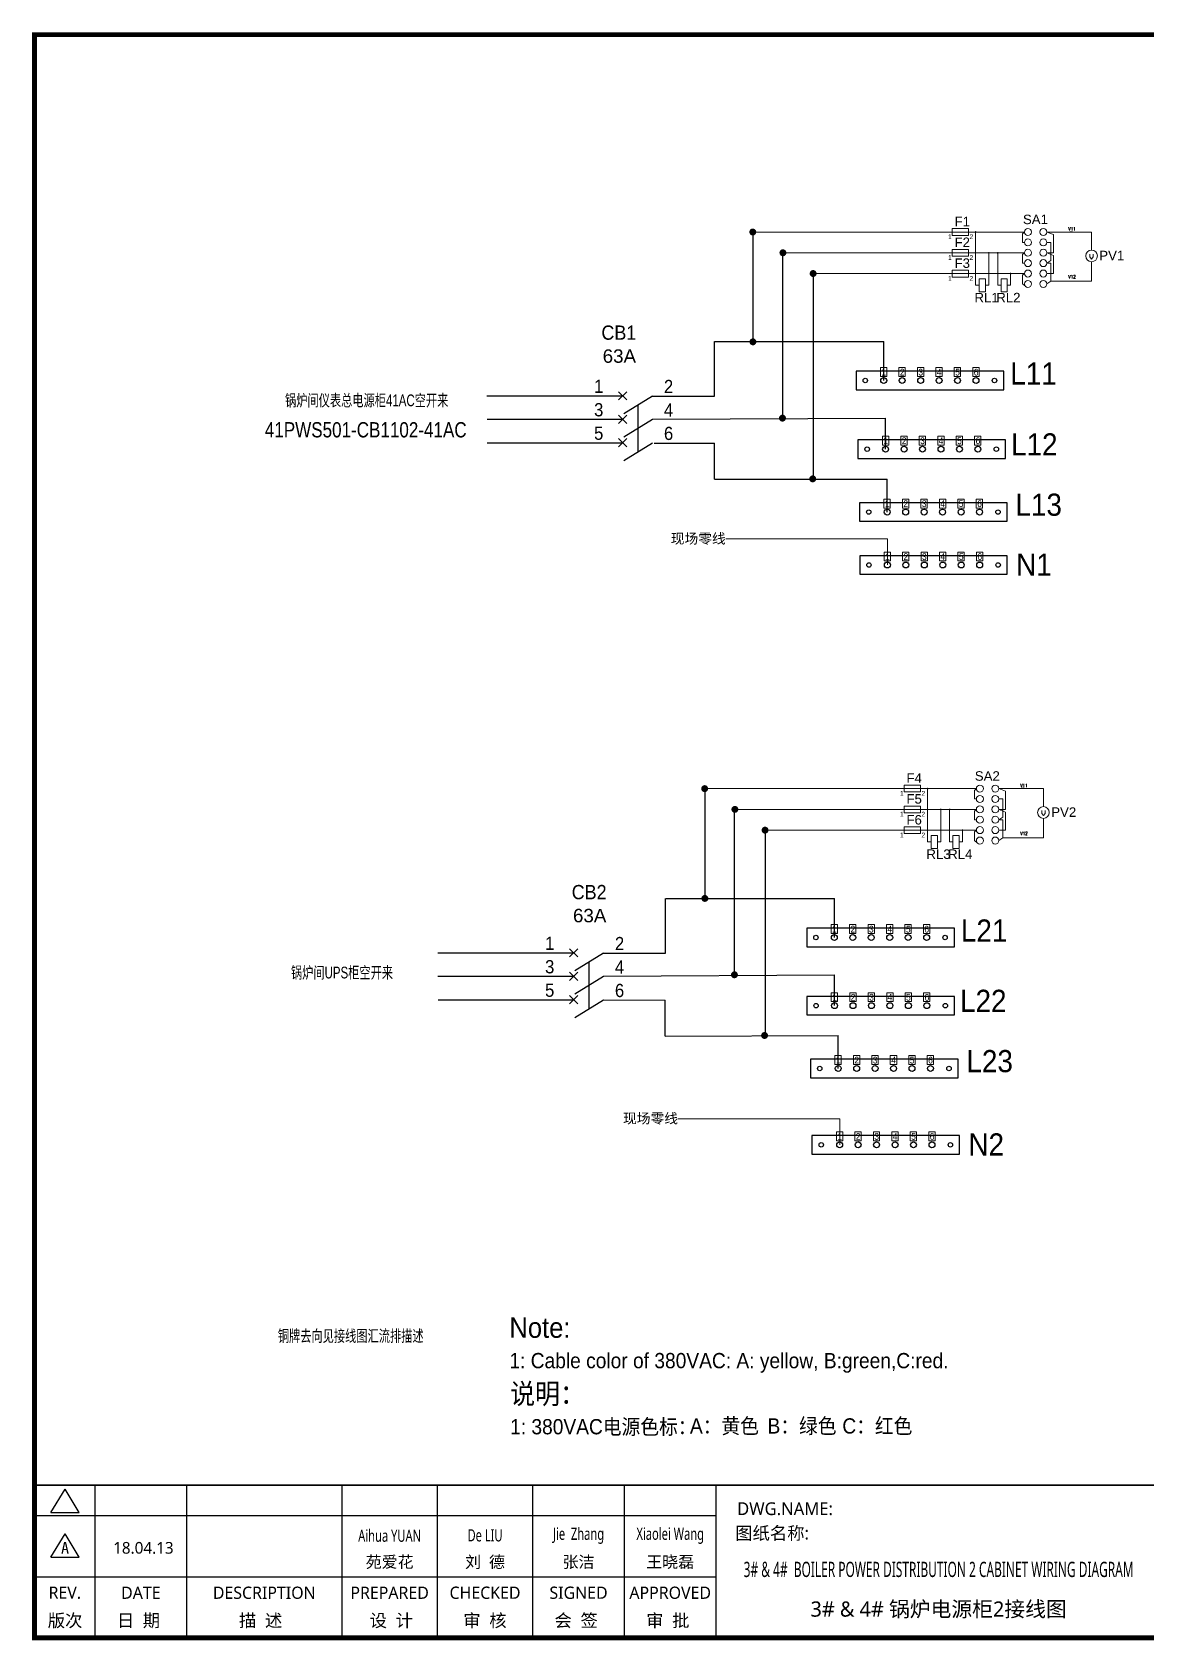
# Model space of a CAD drawing. Extents: x 81437 to 204847, y -54769 to -29444.
# Drawn here: x 96400 to 98592, y -45832 to -42670 of the extents above; entities that cross this region are included whole.
import ezdxf
from ezdxf.enums import TextEntityAlignment as Align

# ---------------------------------------------------------------- set-up
doc = ezdxf.new("R2010")
doc.units = 0
doc.header["$LTSCALE"] = 100
doc.header["$MEASUREMENT"] = 0
for name, color, linetype in [('HLSTK', 7, 'Continuous'), ('t', 1, 'Continuous'), ('空气开关', 7, 'Continuous')]:
    doc.layers.add(name, color=color, linetype=linetype)
doc.layers.add('细实线', color=7, linetype='Continuous', lineweight=20)
doc.styles.add('HZ', font='arial.ttf', dxfattribs={"width": 0.7})
doc.styles.add('HZ_BOLD', font='arialbd.ttf')
doc.styles.add('HZA', font='romans', dxfattribs={"width": 0.75, "bigfont": 'ams_dx'})
doc.styles.get("Standard").update_dxf_attribs({"font": ''})
doc.styles.add('微软雅黑', font='')
doc.styles.get('Standard').set_extended_font_data('SimSun')
doc.styles.get('微软雅黑').set_extended_font_data('Microsoft YaHei')

# ---------------------------------------------------------------- blocks, each defined once
blk = doc.blocks.new('图框')
at = {"color": 7}
for p, q in [((-6.2, -2970.4), (1334, -2970.4)), ((-6.2, -3090.4), (1334, -3090.4))]:
    blk.add_line(p, q, dxfattribs=at)
at = {"color": 7, "const_width": 3}
blk.add_lwpolyline([(4109.5, -2910.4), (-6.2, -2910.4)], dxfattribs=at)
at = {"layer": 't', "color": 7}
for p, q in [((25.8, -2963.9), (53.7, -2918)), ((81.7, -2963.9), (53.7, -2918)), ((25.8, -2963.9), (81.7, -2963.9)), ((25.8, -3051.8), (53.7, -3006)), ((81.7, -3051.8), (53.7, -3006)), ((25.8, -3051.8), (81.7, -3051.8))]:
    blk.add_line(p, q, dxfattribs=at)
at = {"layer": 't', "color": 7, "const_width": 9.62}
blk.add_lwpolyline([(4109.5, -3210.4), (4109.5, -58.9), (-6.2, -58.9), (-6.2, -3210.4)], close=True, dxfattribs=at)
at = {"layer": 't', "color": 7, "const_width": 2.4}
for points in [[(112.6, -2911.6), (112.6, -3210.4)], [(292.9, -2911.6), (292.9, -3210.4)], [(598.2, -2911.6), (598.2, -3215.3)], [(785.8, -2911.6), (785.8, -3215.3)], [(973.4, -2911.6), (973.4, -3215.3)], [(1153.7, -2911.6), (1153.7, -3215.3)], [(1334, -2911.6), (1334, -3215.3)]]:
    blk.add_lwpolyline(points, dxfattribs=at)
at = {"color": 7, "style": '微软雅黑', "flags": 8}
for tag, p, height in [('DWG.NAME:', (1375.5, -2969.2), 25), ('DWG.NO.:', (3122, -3089.3), 24), ('图纸编号', (3309.2, -3111.3), 24), ('FILENO.:', (3122.5, -3165), 24), ('文档号', (3311.6, -3183), 24)]:
    blk.add_attdef(tag, p, '', height=height, dxfattribs=at)
at = {"color": 7, "style": '微软雅黑', "width": 0.8, "flags": 8}
for tag, p, height in [('PROJECTNAME:', (3119.3, -2971.7), 24), ('PROJECT_NAME', (3324.7, -2969.2), 25)]:
    blk.add_attdef(tag, p, '', height=height, dxfattribs=at)
at = {"color": 7, "style": '微软雅黑', "flags": 8}
for tag, height, width, p in [('RENLIU', 24, 0.7, (692, -3009.2)), ('SHUFENWANG', 24, 0.7, (879.6, -3009.2)), ('FANGHOU', 24, 0.7, (1063.6, -3009.2)), ('DANDANLI', 24, 0.7, (1243.9, -3009.2)), ('#10STATIONONTROLCABINETCOVER', 30, 0.6, (1771.7, -3076)), ('HANGZHOUHOLLYSYSAUTOMATIONCO.,LTD.', 24, 0.7, (2763.9, -3104.6))]:
    blk.add_attdef(tag, text='', height=height, dxfattribs=dict(at, width=width)).set_placement(p, align=Align.MIDDLE)
for tag, p in [('图纸名称:', (1371.6, -3024.8)), ('项目名称', (3272.9, -3045.6))]:
    blk.add_attdef(tag, text='', height=25, dxfattribs=at).set_placement(p, align=Align.BOTTOM_LEFT)
at = {"color": 7, "flags": 8}
blk.add_attdef('A', text='', height=23, dxfattribs=at).set_placement((53.7, -3033.7), align=Align.MIDDLE)
at = {"color": 7, "style": '微软雅黑', "flags": 8}
for tag, height, p in [('设计时间', 23, (207.7, -3033.7)), ('刘仁', 23, (692, -3061.1)), ('王姝芬', 23, (879.6, -3061.1)), ('侯方', 23, (1063.6, -3061.1)), ('李丹丹', 23, (1243.9, -3061.1)), ('PAGEXOFX', 24, (3947.6, -3097.9)), ('REV.', 24, (53.2, -3121.9)), ('DATE', 24, (202.7, -3121.9)), ('DESCRIPTION', 24, (445.6, -3121.9)), ('PREPARED', 24, (692, -3121.9)), ('CHECKED', 24, (879.6, -3121.9)), ('SIGNED', 24, (1063.6, -3121.9)), ('APPROVED', 24, (1243.9, -3121.9)), ('图纸名称', 30, (1771.7, -3153.6)), ('第几页共几页', 24, (3947.6, -3172.9))]:
    blk.add_attdef(tag, text='', height=height, dxfattribs=at).set_placement(p, align=Align.MIDDLE)
at = {"layer": 't', "color": 7, "style": '微软雅黑'}
for s, p in [('版次', (53.7, -3176.5)), ('日  期', (198, -3176.5)), ('描  述', (438.3, -3176.5)), ('设  计', (695.3, -3176.5)), ('审  核', (879.4, -3176.5)), ('会  签', (1058.9, -3176.5)), ('审  批', (1239.1, -3176.5))]:
    blk.add_text(s, height=25, dxfattribs=at).set_placement(p, align=Align.MIDDLE_CENTER)
blk = doc.blocks.new('供电端子')
at = {"style": 'HZ', "width": 0.7}
blk.add_attdef('供电端子', (0, 0), '', height=17, dxfattribs=at)

msp = doc.modelspace()

# ---------------------------------------------------------------- linework, layer by layer
at = {"color": 2}
for p, q in [((97817.2, -43065.9), (97817.2, -43277.8)), ((97741.7, -43277.8), (98074.7, -43277.8)), ((97741.7, -43385.4), (97741.7, -43277.8)), ((98074.7, -43354.4), (98074.7, -43277.8)), ((97293.9, -43384.5), (97561.4, -43384.5)), ((97620.1, -43385.4), (97741.7, -43385.4)), ((97722.6, -44160.1), (97722.6, -44372)), ((97645.3, -44480.4), (97645.3, -44372.8)), ((97646.2, -44372.8), (97977.6, -44372.8)), ((97977.6, -44449.5), (97977.6, -44372.8)), ((97197.5, -44479.5), (97464.9, -44479.5)), ((97523.7, -44480.5), (97645.3, -44480.5))]:
    msp.add_line(p, q, dxfattribs=at)
at = {"color": 7, "lineweight": 15}
for p, q in [((98351.4, -43062.5), (98347.7, -43066)), ((98347.7, -43066), (98347.7, -43082.9)), ((98395.5, -43062.5), (98408.9, -43067.7)), ((98395.5, -43062.5), (98440.5, -43062.5)), ((98408.9, -43067.7), (98408.9, -43103.3)), ((98445.7, -43062.5), (98483.4, -43062.5)), ((98483.4, -43062.5), (98483.4, -43098)), ((98351.4, -43082.9), (98347.7, -43082.9)), ((98351.4, -43103.3), (98347.7, -43106.8)), ((98395.5, -43082.9), (98403.5, -43082.9)), ((98395.5, -43103.3), (98408.9, -43108.5)), ((98395.5, -43103.3), (98408.9, -43103.3)), ((98403.5, -43082.9), (98403.5, -43118.6)), ((98347.7, -43106.8), (98347.7, -43123.7)), ((98351.4, -43123.7), (98347.7, -43123.7)), ((98403.5, -43118.6), (98395.5, -43123.7)), ((98395.5, -43123.7), (98403.5, -43123.7)), ((98403.5, -43123.7), (98403.5, -43159.4)), ((98408.9, -43108.5), (98408.9, -43144.1)), ((98480.1, -43105.8), (98480.1, -43111.6)), ((98480.1, -43111.6), (98483.3, -43115.6)), ((98483.3, -43115.6), (98486.6, -43111.6)), ((98483.4, -43121), (98483.4, -43159.4)), ((98486.6, -43111.6), (98486.6, -43105.8)), ((98351.4, -43144.1), (98347.7, -43147.6)), ((98347.7, -43147.6), (98347.7, -43164.5)), ((98395.5, -43144.1), (98408.9, -43144.1)), ((98403.5, -43159.4), (98395.5, -43164.5)), ((98403.5, -43159.4), (98440.5, -43159.4)), ((98440.5, -43159.4), (98483.4, -43159.4)), ((98256.9, -44156.7), (98253.1, -44160.2)), ((98253.1, -44160.2), (98253.1, -44177.1)), ((98256.9, -44177.1), (98253.1, -44177.1)), ((98300.9, -44156.7), (98314.4, -44161.9)), ((98300.9, -44156.7), (98345.9, -44156.7)), ((98300.9, -44177.1), (98308.9, -44177.1)), ((98308.9, -44177.1), (98308.9, -44212.8)), ((98314.4, -44161.9), (98314.4, -44197.5)), ((98351.2, -44156.7), (98388.8, -44156.7)), ((98388.8, -44156.7), (98388.8, -44192.2)), ((98256.9, -44197.5), (98253.1, -44201)), ((98253.1, -44201), (98253.1, -44217.9)), ((98300.9, -44197.5), (98314.4, -44202.7)), ((98300.9, -44197.5), (98314.4, -44197.5)), ((98314.4, -44202.7), (98314.4, -44238.3)), ((98385.5, -44200), (98385.5, -44205.8)), ((98385.5, -44205.8), (98388.8, -44209.8)), ((98388.8, -44209.8), (98392.1, -44205.8)), ((98392.1, -44205.8), (98392.1, -44200)), ((98256.9, -44217.9), (98253.1, -44217.9)), ((98256.9, -44238.3), (98253.1, -44241.9)), ((98253.1, -44241.9), (98253.1, -44258.8)), ((98308.9, -44212.8), (98300.9, -44217.9)), ((98300.9, -44217.9), (98308.9, -44217.9)), ((98300.9, -44238.3), (98314.4, -44238.3)), ((98308.9, -44217.9), (98308.9, -44253.6)), ((98388.8, -44215.2), (98388.8, -44253.6)), ((98308.9, -44253.6), (98300.9, -44258.8)), ((98308.9, -44253.6), (98346, -44253.6)), ((98346, -44253.6), (98388.8, -44253.6))]:
    msp.add_line(p, q, dxfattribs=at)
at = {"ltscale": 5}
for p, q in [((98445.7, -43062.5), (98440.5, -43062.5)), ((98351.2, -44156.7), (98345.9, -44156.7))]:
    msp.add_line(p, q, dxfattribs=at)
at = {"color": 3}
for p, q in [((97875.4, -43102.7), (97875.4, -43428.7)), ((97294.5, -43430.6), (97561.5, -43430.6)), ((97620.1, -43430.6), (98078.4, -43428.7)), ((98078.4, -43489.4), (98078.4, -43428.7)), ((97780.8, -44196.9), (97780.8, -44522.9)), ((97198.1, -44525.6), (97465.1, -44525.6)), ((97523.7, -44525.6), (97978, -44522.7)), ((97978, -44583.4), (97978, -44522.7))]:
    msp.add_line(p, q, dxfattribs=at)
at = {"color": 3, "lineweight": 15}
for p, q in [((97876.5, -43103.3), (98351.4, -43103.3)), ((97781.9, -44197.5), (98256.9, -44197.5))]:
    msp.add_line(p, q, dxfattribs=at)
at = {"color": 1, "lineweight": 15}
for p, q in [((97935.8, -43144.1), (98351.4, -43144.1)), ((97841.3, -44238.4), (98256.9, -44238.3))]:
    msp.add_line(p, q, dxfattribs=at)
at = {"color": 1}
for p, q in [((97935.8, -43144.1), (97935.8, -43548.2)), ((97294.6, -43476.7), (97561.5, -43476.7)), ((97623.2, -43477.3), (97741.7, -43477.3)), ((97741.7, -43548.2), (97741.7, -43477.5)), ((97741.7, -43548.2), (98081.6, -43548.2)), ((98081.6, -43613.1), (98081.6, -43548.2)), ((97841.3, -44238.4), (97841.3, -44642.4)), ((97198.2, -44571.7), (97465.1, -44571.7)), ((97523.7, -44571.7), (97645.2, -44572.4)), ((97645.2, -44643.2), (97645.2, -44572.5)), ((97645.2, -44643.2), (97985.2, -44642)), ((97985.2, -44706.9), (97985.2, -44642))]:
    msp.add_line(p, q, dxfattribs=at)
at = {"color": 6}
for p, q in [((97569.6, -43392.6), (97553.4, -43376.4)), ((97553.4, -43392.6), (97569.6, -43376.4)), ((97563.6, -43419.2), (97620.1, -43384.5)), ((97553.4, -43438.7), (97569.6, -43422.5)), ((97569.6, -43438.7), (97553.4, -43422.5)), ((97563.6, -43465.4), (97620.1, -43430.6)), ((97553.4, -43484.8), (97569.6, -43468.6)), ((97569.6, -43484.8), (97553.4, -43468.6)), ((97563.6, -43511.5), (97620.1, -43476.7)), ((97473.2, -44487.6), (97457, -44471.4)), ((97457, -44487.6), (97473.2, -44471.4)), ((97467.2, -44514.3), (97523.7, -44479.5)), ((97457, -44533.7), (97473.2, -44517.5)), ((97473.2, -44533.7), (97457, -44517.5)), ((97467.2, -44560.4), (97523.7, -44525.6)), ((97457, -44579.8), (97473.2, -44563.6)), ((97473.2, -44579.8), (97457, -44563.6)), ((97467.2, -44606.5), (97523.7, -44571.7))]:
    msp.add_line(p, q, dxfattribs=at)
at = {"color": 2}
for points in [[(98020.3, -43372.6), (98310.7, -43372.6), (98310.7, -43336.3), (98020.3, -43336.3)], [(97923.2, -44467.6), (98213.6, -44467.6), (98213.6, -44431.3), (97923.2, -44431.3)]]:
    msp.add_lwpolyline(points, close=True, dxfattribs=at)
at = {"color": 3}
for points in [[(98024, -43507.5), (98314.4, -43507.5), (98314.4, -43471.2), (98024, -43471.2)], [(97923.5, -44601.5), (98213.9, -44601.5), (98213.9, -44565.2), (97923.5, -44565.2)]]:
    msp.add_lwpolyline(points, close=True, dxfattribs=at)
at = {"color": 1}
for points in [[(98027.2, -43631.2), (98317.6, -43631.2), (98317.6, -43594.9), (98027.2, -43594.9)], [(97930.8, -44725.1), (98221.2, -44725.1), (98221.2, -44688.8), (97930.8, -44688.8)]]:
    msp.add_lwpolyline(points, close=True, dxfattribs=at)
at = {"color": 5}
for points in [[(98027.4, -43735.2), (98317.8, -43735.2), (98317.8, -43698.9), (98027.4, -43698.9)], [(97933.6, -44875.1), (98224, -44875.1), (98224, -44838.8), (97933.6, -44838.8)]]:
    msp.add_lwpolyline(points, close=True, dxfattribs=at)
at = {"color": 7, "lineweight": 15}
for centre, radius in [((98358.3, -43062.5), 6.88), ((98388.6, -43062.5), 6.88), ((98358.3, -43082.9), 6.88), ((98358.3, -43103.3), 6.88), ((98388.6, -43082.9), 6.88), ((98388.6, -43103.3), 6.88), ((98483.4, -43109.5), 11.5), ((98358.3, -43123.7), 6.88), ((98388.6, -43123.7), 6.88), ((98358.3, -43144.1), 6.88), ((98358.3, -43164.5), 6.88), ((98388.6, -43144.1), 6.88), ((98388.6, -43164.5), 6.88), ((98263.8, -44156.7), 6.88), ((98263.8, -44177.1), 6.88), ((98294.1, -44156.7), 6.88), ((98294.1, -44177.1), 6.88), ((98263.8, -44197.5), 6.88), ((98294.1, -44197.5), 6.88), ((98388.8, -44203.7), 11.5), ((98263.8, -44217.9), 6.88), ((98263.8, -44238.3), 6.88), ((98294.1, -44217.9), 6.88), ((98294.1, -44238.3), 6.88), ((98263.8, -44258.8), 6.88), ((98294.1, -44258.8), 6.88)]:
    msp.add_circle(centre, radius, dxfattribs=at)
for centre, radius in [((98038.4, -43354.4), 4.36), ((98074.7, -43354.4), 5.81), ((98111, -43354.4), 5.81), ((98147.3, -43354.4), 5.81), ((98183.6, -43354.4), 5.81), ((98219.9, -43354.4), 5.81), ((98256.2, -43354.4), 5.81), ((98292.5, -43354.4), 4.36), ((98042.1, -43489.4), 4.36), ((98078.4, -43489.4), 5.81), ((98114.7, -43489.4), 5.81), ((98151, -43489.4), 5.81), ((98187.3, -43489.4), 5.81), ((98223.6, -43489.4), 5.81), ((98259.9, -43489.4), 5.81), ((98296.2, -43489.4), 4.36), ((98045.3, -43613.1), 4.36), ((98081.6, -43613.1), 5.81), ((98117.9, -43613.1), 5.81), ((98154.2, -43613.1), 5.81), ((98190.5, -43613.1), 5.81), ((98226.8, -43613.1), 5.81), ((98263.1, -43613.1), 5.81), ((98299.4, -43613.1), 4.36), ((98045.6, -43717.1), 4.36), ((98081.9, -43717.1), 5.81), ((98118.2, -43717.1), 5.81), ((98154.5, -43717.1), 5.81), ((98190.8, -43717.1), 5.81), ((98227.1, -43717.1), 5.81), ((98263.4, -43717.1), 5.81), ((98299.7, -43717.1), 4.36), ((97941.3, -44449.5), 4.36), ((97977.6, -44449.5), 5.81), ((98013.9, -44449.5), 5.81), ((98050.2, -44449.5), 5.81), ((98086.5, -44449.5), 5.81), ((98122.8, -44449.5), 5.81), ((98159.1, -44449.5), 5.81), ((98195.4, -44449.5), 4.36), ((97941.7, -44583.4), 4.36), ((97978, -44583.4), 5.81), ((98014.3, -44583.4), 5.81), ((98050.6, -44583.4), 5.81), ((98086.9, -44583.4), 5.81), ((98123.2, -44583.4), 5.81), ((98159.5, -44583.4), 5.81), ((98195.8, -44583.4), 4.36), ((97948.9, -44706.9), 4.36), ((97985.2, -44706.9), 5.81), ((98021.5, -44706.9), 5.81), ((98057.8, -44706.9), 5.81), ((98094.1, -44706.9), 5.81), ((98130.4, -44706.9), 5.81), ((98166.7, -44706.9), 5.81), ((98203, -44706.9), 4.36), ((97951.8, -44857), 4.36), ((97988.1, -44857), 5.81), ((98024.4, -44857), 5.81), ((98060.7, -44857), 5.81), ((98097, -44857), 5.81), ((98133.3, -44857), 5.81), ((98169.6, -44857), 5.81), ((98205.9, -44857), 4.36)]:
    msp.add_circle(centre, radius)
at = {"layer": '空气开关', "color": 6}
for p, q in [((97591.8, -43448), (97591.8, -43401.9)), ((97591.8, -43494.1), (97591.8, -43448)), ((97495.4, -44543), (97495.4, -44496.9)), ((97495.4, -44589.1), (97495.4, -44543))]:
    msp.add_line(p, q, dxfattribs=at)
at = {"layer": '细实线', "color": 2}
for p, q in [((98351.4, -43062.5), (97817.1, -43062.5)), ((98256.9, -44156.7), (97722.6, -44156.7))]:
    msp.add_line(p, q, dxfattribs=at)
at = {"layer": '细实线', "color": 7}
for p, q in [((98255.5, -43062.5), (98255.5, -43167.3)), ((98298.9, -43103.4), (98298.9, -43167.3)), ((98161, -44156.7), (98161, -44261.5)), ((98204.3, -44197.6), (98204.3, -44261.5))]:
    msp.add_line(p, q, dxfattribs=at)
at = {"layer": '细实线', "color": 0}
for p, q in [((98281.4, -43167.3), (98281.4, -43103.3)), ((98324.3, -43167.3), (98324.3, -43144.1)), ((98186.9, -44261.5), (98186.9, -44197.5)), ((98229.7, -44261.5), (98229.7, -44238.3))]:
    msp.add_line(p, q, dxfattribs=at)
at = {"layer": '细实线'}
for p, q in [((98347.7, -43164.5), (98353.9, -43169.8)), ((98262.6, -43167.3), (98255.5, -43167.3)), ((98281.4, -43167.3), (98274.8, -43167.3)), ((98305.4, -43167.3), (98298.9, -43167.3)), ((98324.3, -43167.3), (98317.7, -43167.3)), ((98168, -44261.5), (98161, -44261.5)), ((98186.9, -44261.5), (98180.3, -44261.5)), ((98210.9, -44261.5), (98204.3, -44261.5)), ((98229.7, -44261.5), (98223.2, -44261.5)), ((98253.1, -44258.8), (98259.3, -44264))]:
    msp.add_line(p, q, dxfattribs=at)
at = {"layer": '细实线', "color": 5}
for p, q in [((97763.9, -43665.8), (98081.9, -43665.8)), ((98081.9, -43717.1), (98081.9, -43665.8)), ((97670.1, -44805.7), (97988.1, -44805.7)), ((97988.1, -44857), (97988.1, -44805.7))]:
    msp.add_line(p, q, dxfattribs=at)
at = {"layer": '细实线', "color": 7}
for points, const_width in [([(97813.8, -43062.5, 1), (97820.6, -43062.5, 1)], 6.8), ([(98255.5, -43063.3, 1), (98255.5, -43061.6, 1)], 1.69), ([(97873.1, -43103.3, 1), (97879.9, -43103.3, 1)], 6.8), ([(98281.4, -43104.2, 1), (98281.4, -43102.5, 1)], 1.69), ([(98298.9, -43104.3, 1), (98298.9, -43102.6, 1)], 1.69), ([(97932.5, -43144.1, 1), (97939.3, -43144.1, 1)], 6.8), ([(98324.3, -43145, 1), (98324.3, -43143.3, 1)], 1.69), ([(97814.1, -43278.4, 1), (97820.9, -43278.4, 1)], 6.8), ([(97872.2, -43428.4, 1), (97879, -43428.4, 1)], 6.8), ([(97931.6, -43547.8, 1), (97938.4, -43547.8, 1)], 6.8), ([(97719.2, -44156.7, 1), (97726, -44156.7, 1)], 6.8), ([(97719.2, -44156.7, 1), (97726, -44156.7, 1)], 6.8), ([(98161, -44157.5, 1), (98161, -44155.8, 1)], 1.69), ([(97778.6, -44197.5, 1), (97785.4, -44197.5, 1)], 6.8), ([(97778.6, -44197.5, 1), (97785.4, -44197.5, 1)], 6.8), ([(98186.8, -44198.4, 1), (98186.8, -44196.7, 1)], 1.69), ([(98204.3, -44198.5, 1), (98204.3, -44196.8, 1)], 1.69), ([(97837.9, -44238.4, 1), (97844.7, -44238.4, 1)], 6.8), ([(97837.9, -44238.4, 1), (97844.7, -44238.4, 1)], 6.8), ([(98229.7, -44239.2, 1), (98229.7, -44237.5, 1)], 1.69), ([(97719.6, -44372.6, 1), (97726.4, -44372.6, 1)], 6.8), ([(97777.7, -44522.7, 1), (97784.5, -44522.7, 1)], 6.8), ([(97837, -44642, 1), (97843.8, -44642, 1)], 6.8)]:
    msp.add_lwpolyline(points, format="xyb", close=True, dxfattribs=dict(at, const_width=const_width))
at = {"layer": '细实线', "color": 0}
for points in [[(98209.2, -43055.8), (98241.3, -43055.8), (98241.3, -43069.1), (98209.2, -43069.1)], [(98209.2, -43096.7), (98241.3, -43096.7), (98241.3, -43109.9), (98209.2, -43109.9)], [(98209.2, -43137.8), (98241.3, -43137.8), (98241.3, -43151), (98209.2, -43151)], [(98114.6, -44150.1), (98146.8, -44150.1), (98146.8, -44163.3), (98114.6, -44163.3)], [(98114.6, -44190.9), (98146.8, -44190.9), (98146.8, -44204.1), (98114.6, -44204.1)], [(98114.6, -44232), (98146.8, -44232), (98146.8, -44245.2), (98114.6, -44245.2)]]:
    msp.add_lwpolyline(points, close=True, dxfattribs=at)
at = {"layer": '细实线'}
for points in [[(98262.6, -43154.5), (98262.6, -43180), (98274.8, -43180), (98274.8, -43154.5)], [(98305.4, -43154.5), (98305.4, -43180), (98317.7, -43180), (98317.7, -43154.5)], [(98168, -44248.8), (98168, -44274.2), (98180.3, -44274.2), (98180.3, -44248.8)], [(98210.9, -44248.8), (98210.9, -44274.2), (98223.2, -44274.2), (98223.2, -44248.8)]]:
    msp.add_lwpolyline(points, close=True, dxfattribs=at)
at = {"layer": '细实线', "color": 7}
for points in [[(98068.3, -43329), (98080.8, -43329), (98080.8, -43346.6), (98068.3, -43346.6)], [(98104.6, -43329), (98117.1, -43329), (98117.1, -43346.6), (98104.6, -43346.6)], [(98140.9, -43329), (98153.4, -43329), (98153.4, -43346.6), (98140.9, -43346.6)], [(98177.2, -43329), (98189.7, -43329), (98189.7, -43346.6), (98177.2, -43346.6)], [(98213.5, -43329), (98226, -43329), (98226, -43346.6), (98213.5, -43346.6)], [(98249.8, -43329), (98262.3, -43329), (98262.3, -43346.6), (98249.8, -43346.6)], [(98072, -43464), (98084.5, -43464), (98084.5, -43481.5), (98072, -43481.5)], [(98108.3, -43464), (98120.8, -43464), (98120.8, -43481.5), (98108.3, -43481.5)], [(98144.6, -43464), (98157.1, -43464), (98157.1, -43481.5), (98144.6, -43481.5)], [(98180.9, -43464), (98193.4, -43464), (98193.4, -43481.5), (98180.9, -43481.5)], [(98217.2, -43464), (98229.7, -43464), (98229.7, -43481.5), (98217.2, -43481.5)], [(98253.5, -43464), (98266, -43464), (98266, -43481.5), (98253.5, -43481.5)], [(98075.2, -43587.7), (98087.7, -43587.7), (98087.7, -43605.3), (98075.2, -43605.3)], [(98111.5, -43587.7), (98124, -43587.7), (98124, -43605.3), (98111.5, -43605.3)], [(98147.8, -43587.7), (98160.3, -43587.7), (98160.3, -43605.3), (98147.8, -43605.3)], [(98184.1, -43587.7), (98196.6, -43587.7), (98196.6, -43605.3), (98184.1, -43605.3)], [(98220.4, -43587.7), (98232.9, -43587.7), (98232.9, -43605.3), (98220.4, -43605.3)], [(98256.7, -43587.7), (98269.2, -43587.7), (98269.2, -43605.3), (98256.7, -43605.3)], [(98075.5, -43691.7), (98087.9, -43691.7), (98087.9, -43709.2), (98075.5, -43709.2)], [(98111.8, -43691.7), (98124.2, -43691.7), (98124.2, -43709.2), (98111.8, -43709.2)], [(98148.1, -43691.7), (98160.5, -43691.7), (98160.5, -43709.2), (98148.1, -43709.2)], [(98184.4, -43691.7), (98196.8, -43691.7), (98196.8, -43709.2), (98184.4, -43709.2)], [(98220.7, -43691.7), (98233.1, -43691.7), (98233.1, -43709.2), (98220.7, -43709.2)], [(98257, -43691.7), (98269.4, -43691.7), (98269.4, -43709.2), (98257, -43709.2)], [(97971.2, -44424), (97983.7, -44424), (97983.7, -44441.6), (97971.2, -44441.6)], [(98007.5, -44424), (98020, -44424), (98020, -44441.6), (98007.5, -44441.6)], [(98043.8, -44424), (98056.3, -44424), (98056.3, -44441.6), (98043.8, -44441.6)], [(98080.1, -44424), (98092.6, -44424), (98092.6, -44441.6), (98080.1, -44441.6)], [(98116.4, -44424), (98128.9, -44424), (98128.9, -44441.6), (98116.4, -44441.6)], [(98152.7, -44424), (98165.2, -44424), (98165.2, -44441.6), (98152.7, -44441.6)], [(97971.6, -44557.9), (97984.1, -44557.9), (97984.1, -44575.5), (97971.6, -44575.5)], [(98007.9, -44557.9), (98020.4, -44557.9), (98020.4, -44575.5), (98007.9, -44575.5)], [(98044.2, -44557.9), (98056.7, -44557.9), (98056.7, -44575.5), (98044.2, -44575.5)], [(98080.5, -44557.9), (98093, -44557.9), (98093, -44575.5), (98080.5, -44575.5)], [(98116.8, -44557.9), (98129.3, -44557.9), (98129.3, -44575.5), (98116.8, -44575.5)], [(98153.1, -44557.9), (98165.6, -44557.9), (98165.6, -44575.5), (98153.1, -44575.5)], [(97978.8, -44681.5), (97991.3, -44681.5), (97991.3, -44699.1), (97978.8, -44699.1)], [(98015.1, -44681.5), (98027.6, -44681.5), (98027.6, -44699.1), (98015.1, -44699.1)], [(98051.4, -44681.5), (98063.9, -44681.5), (98063.9, -44699.1), (98051.4, -44699.1)], [(98087.7, -44681.5), (98100.2, -44681.5), (98100.2, -44699.1), (98087.7, -44699.1)], [(98124, -44681.5), (98136.5, -44681.5), (98136.5, -44699.1), (98124, -44699.1)], [(98160.3, -44681.5), (98172.8, -44681.5), (98172.8, -44699.1), (98160.3, -44699.1)], [(97981.7, -44831.6), (97994.1, -44831.6), (97994.1, -44849.1), (97981.7, -44849.1)], [(98018, -44831.6), (98030.4, -44831.6), (98030.4, -44849.1), (98018, -44849.1)], [(98054.3, -44831.6), (98066.7, -44831.6), (98066.7, -44849.1), (98054.3, -44849.1)], [(98090.6, -44831.6), (98103, -44831.6), (98103, -44849.1), (98090.6, -44849.1)], [(98126.9, -44831.6), (98139.3, -44831.6), (98139.3, -44849.1), (98126.9, -44849.1)], [(98163.2, -44831.6), (98175.6, -44831.6), (98175.6, -44849.1), (98163.2, -44849.1)]]:
    msp.add_lwpolyline(points, close=True, dxfattribs=at)

# ---------------------------------------------------------------- block references
at = {"color": 1}
ref = msp.add_blockref('图框', (96411, -42615.6), dxfattribs=at)
ref.add_attrib('图纸名称:', '图纸名称:', dxfattribs={"color": 7, "height": 25, "style": '微软雅黑', "flags": 8}).set_placement((97782.6, -45640.4), align=Align.BOTTOM_LEFT)
ref.add_attrib('#10STATIONONTROLCABINETCOVER', '3# & 4#  BOILER POWER DISTRIBUTION 2 CABINET WIRING DIAGRAM', dxfattribs={"color": 7, "height": 30, "style": '微软雅黑', "width": 0.6, "flags": 8}).set_placement((98182.7, -45691.6), align=Align.MIDDLE)
ref.add_attrib('DWG.NAME:', 'DWG.NAME:', (97786.4, -45584.8), dxfattribs={"color": 7, "height": 25, "style": '微软雅黑', "flags": 8})
ref.add_attrib('DANDANLI', 'Xiaolei Wang', dxfattribs={"color": 7, "height": 24, "style": '微软雅黑', "width": 0.7, "flags": 8}).set_placement((97654.8, -45624.8), align=Align.MIDDLE)
ref.add_attrib('FANGHOU', 'Jie  Zhang', dxfattribs={"color": 7, "height": 24, "style": '微软雅黑', "width": 0.7, "flags": 8}).set_placement((97474.5, -45624.8), align=Align.MIDDLE)
ref.add_attrib('SHUFENWANG', 'De LIU', dxfattribs={"color": 7, "height": 24, "style": '微软雅黑', "width": 0.7, "flags": 8}).set_placement((97290.6, -45624.8), align=Align.MIDDLE)
ref.add_attrib('RENLIU', 'Aihua YUAN', dxfattribs={"color": 7, "height": 24, "style": '微软雅黑', "width": 0.7, "flags": 8}).set_placement((97103, -45624.8), align=Align.MIDDLE)
ref.add_attrib('APPROVED', 'APPROVED', dxfattribs={"color": 7, "height": 24, "style": '微软雅黑'}).set_placement((97654.8, -45737.5), align=Align.MIDDLE)
ref.add_attrib('SIGNED', 'SIGNED', dxfattribs={"color": 7, "height": 24, "style": '微软雅黑'}).set_placement((97474.5, -45737.5), align=Align.MIDDLE)
ref.add_attrib('CHECKED', 'CHECKED', dxfattribs={"color": 7, "height": 24, "style": '微软雅黑'}).set_placement((97290.6, -45737.5), align=Align.MIDDLE)
ref.add_attrib('PREPARED', 'PREPARED', dxfattribs={"color": 7, "height": 24, "style": '微软雅黑'}).set_placement((97103, -45737.5), align=Align.MIDDLE)
ref.add_attrib('DESCRIPTION', 'DESCRIPTION', dxfattribs={"color": 7, "height": 24, "style": '微软雅黑'}).set_placement((96856.5, -45737.5), align=Align.MIDDLE)
ref.add_attrib('DATE', 'DATE', dxfattribs={"color": 7, "height": 24, "style": '微软雅黑', "flags": 8}).set_placement((96613.7, -45737.5), align=Align.MIDDLE)
ref.add_attrib('REV.', 'REV.', dxfattribs={"color": 7, "height": 24, "style": '微软雅黑', "flags": 8}).set_placement((96464.2, -45737.5), align=Align.MIDDLE)
ref.add_attrib('A', 'A', dxfattribs={"color": 7, "height": 23, "flags": 8}).set_placement((96464.7, -45649.3), align=Align.MIDDLE)
ref.add_attrib('设计时间', '18.04.13', dxfattribs={"color": 7, "height": 23, "style": '微软雅黑', "flags": 8}).set_placement((96618.7, -45649.3), align=Align.MIDDLE)
ref.add_attrib('李丹丹', '王晓磊', dxfattribs={"color": 7, "height": 23, "style": '微软雅黑', "flags": 8}).set_placement((97654.8, -45676.6), align=Align.MIDDLE)
ref.add_attrib('侯方', '张洁', dxfattribs={"color": 7, "height": 23, "style": '微软雅黑', "flags": 8}).set_placement((97474.5, -45676.6), align=Align.MIDDLE)
ref.add_attrib('王姝芬', '刘  德', dxfattribs={"color": 7, "height": 23, "style": '微软雅黑', "flags": 8}).set_placement((97290.6, -45676.6), align=Align.MIDDLE)
ref.add_attrib('刘仁', '苑爱花', dxfattribs={"color": 7, "height": 23, "style": '微软雅黑', "flags": 8}).set_placement((97103, -45676.6), align=Align.MIDDLE)
ref.add_attrib('图纸名称', '3# & 4# 锅炉电源柜2接线图', dxfattribs={"color": 7, "height": 30, "style": '微软雅黑', "flags": 8}).set_placement((98182.7, -45769.1), align=Align.MIDDLE)
ref = msp.add_blockref('供电端子', (97553.8, -43274.3), dxfattribs=dict(xscale=0.9349999999976717, yscale=0.9349999999976717))
ref.add_attrib('供电端子', 'CB1', dxfattribs={"height": 28.05, "style": 'HZ', "width": 0.9}).set_placement((97553.8, -43274.3), align=Align.CENTER)
ref = msp.add_blockref('供电端子', (97554.8, -43319.6), dxfattribs=dict(xscale=0.9349999999976717, yscale=0.9349999999976717))
ref.add_attrib('供电端子', '63A', dxfattribs={"height": 26.4, "style": 'HZ'}).set_placement((97554.8, -43319.6), align=Align.CENTER)
ref = msp.add_blockref('供电端子', (97495.4, -44374.2), dxfattribs=dict(xscale=0.9349999999976717, yscale=0.9349999999976717))
ref.add_attrib('供电端子', 'CB2', dxfattribs={"height": 28.05, "style": 'HZ', "width": 0.9}).set_placement((97495.4, -44374.2), align=Align.CENTER)
ref = msp.add_blockref('供电端子', (97496.4, -44419.5), dxfattribs=dict(xscale=0.9349999999976717, yscale=0.9349999999976717))
ref.add_attrib('供电端子', '63A', dxfattribs={"height": 26.4, "style": 'HZ'}).set_placement((97496.4, -44419.5), align=Align.CENTER)

# ---------------------------------------------------------------- texts
at = {"color": 7, "lineweight": 15, "style": 'HZA', "width": 0.75}
for s, p in [('V11', (98438, -43059.8)), ('V12', (98438, -43153.8)), ('V11', (98343.4, -44154)), ('V12', (98343.5, -44248))]:
    msp.add_text(s, height=6.57, dxfattribs=at).set_placement(p)
at = {"style": 'HZ'}
for s, height, width, p in [('L11', 43.56, 0.9, (98323.6, -43362.5)), ('锅炉间仪表总电源柜41AC空开来', 23.1, 0.7, (96897.3, -43405)), ('L12', 43.56, 0.9, (98325.2, -43501.8)), ('L13', 43.56, 0.9, (98333.8, -43620.3)), ('N1', 43.56, 0.9, (98335.1, -43738.1)), ('L21', 43.56, 0.9, (98226.5, -44457.5)), ('锅炉间UPS柜空开来', 23.1, 0.7, (96908.9, -44529.9)), ('L22', 43.56, 0.9, (98224.8, -44595.7)), ('L23', 43.56, 0.9, (98237.4, -44714.2)), ('N2', 43.56, 0.9, (98241.3, -44878)), ('铜牌去向见接线图汇流排描述', 23.1, 0.7, (96883.1, -45244.1))]:
    msp.add_text(s, height=height, dxfattribs=dict(at, width=width)).set_placement(p)
at = {"color": 0, "style": 'HZ_BOLD'}
for p in [(97763.9, -43675), (97670.1, -44814.9)]:
    msp.add_text('现场零线', height=19.8, dxfattribs=at).set_placement(p, align=Align.RIGHT)
at = {"color": 3, "style": 'HZ', "width": 0.9}
for s, height, p in [('Note:', 40, (97338.5, -45236.4)), ('1: Cable color of 380VAC: A: yellow, B:green,C:red.', 30, (97338.5, -45296.2)), ('说明：', 40, (97339.9, -45366.3)), ('说明：', 40, (97339.9, -45366.3)), ('1: 380VAC电源色标：', 30, (97339.9, -45426.1)), ('A：黄色', 30, (97693.6, -45424.6)), ('B：绿色', 30, (97846.2, -45424.6)), ('C：红色', 30, (97993.3, -45424.6))]:
    msp.add_text(s, height=height, dxfattribs=at).set_placement(p)
at = {"layer": 'HLSTK', "color": 7, "style": 'HZ', "width": 0.8}
msp.add_text('41PWS501-CB1102-41AC', height=30, dxfattribs=at).set_placement((97056, -43466.3), align=Align.CENTER)
at = {"layer": '空气开关', "style": 'HZ', "width": 0.9}
for s, height, p in [('1', 26, (97505.1, -43378.8)), ('2', 26, (97642.5, -43379.2)), ('1', 13.2, (98070.2, -43344.6)), ('2', 13.2, (98106.5, -43344.6)), ('3', 13.2, (98142.8, -43344.6)), ('4', 13.2, (98179.1, -43344.6)), ('5', 13.2, (98215.4, -43344.6)), ('6', 13.2, (98251.7, -43344.6)), ('3', 26, (97505.1, -43424.9)), ('4', 26, (97642.5, -43425.3)), ('5', 26, (97505.1, -43471)), ('6', 26, (97642.5, -43471.4)), ('1', 13.2, (98073.9, -43479.5)), ('2', 13.2, (98110.2, -43479.5)), ('3', 13.2, (98146.5, -43479.5)), ('4', 13.2, (98182.8, -43479.5)), ('5', 13.2, (98219.1, -43479.5)), ('6', 13.2, (98255.4, -43479.5)), ('1', 13.2, (98077.1, -43603.2)), ('2', 13.2, (98113.4, -43603.2)), ('3', 13.2, (98149.7, -43603.2)), ('4', 13.2, (98186, -43603.2)), ('5', 13.2, (98222.3, -43603.2)), ('6', 13.2, (98258.6, -43603.2)), ('1', 13.2, (98077.4, -43707.2)), ('2', 13.2, (98113.7, -43707.2)), ('3', 13.2, (98150, -43707.2)), ('4', 13.2, (98186.3, -43707.2)), ('5', 13.2, (98222.6, -43707.2)), ('6', 13.2, (98258.9, -43707.2)), ('1', 13.2, (97973.1, -44439.6)), ('2', 13.2, (98009.4, -44439.6)), ('3', 13.2, (98045.7, -44439.6)), ('4', 13.2, (98082, -44439.6)), ('5', 13.2, (98118.3, -44439.6)), ('6', 13.2, (98154.6, -44439.6)), ('1', 26, (97408.7, -44473.8)), ('2', 26, (97546.1, -44474.3)), ('3', 26, (97408.7, -44519.9)), ('4', 26, (97546.1, -44520.4)), ('5', 26, (97408.7, -44566)), ('6', 26, (97546.1, -44566.5)), ('1', 13.2, (97973.5, -44573.5)), ('2', 13.2, (98009.8, -44573.5)), ('3', 13.2, (98046.1, -44573.5)), ('4', 13.2, (98082.4, -44573.5)), ('5', 13.2, (98118.7, -44573.5)), ('6', 13.2, (98155, -44573.5)), ('1', 13.2, (97980.7, -44697.1)), ('2', 13.2, (98017, -44697.1)), ('3', 13.2, (98053.3, -44697.1)), ('4', 13.2, (98089.6, -44697.1)), ('5', 13.2, (98125.9, -44697.1)), ('6', 13.2, (98162.2, -44697.1)), ('1', 13.2, (97983.6, -44847.1)), ('2', 13.2, (98019.9, -44847.1)), ('3', 13.2, (98056.2, -44847.1)), ('4', 13.2, (98092.5, -44847.1)), ('5', 13.2, (98128.8, -44847.1)), ('6', 13.2, (98165.1, -44847.1))]:
    msp.add_text(s, height=height, dxfattribs=at).set_placement(p)
at = {"layer": '细实线', "color": 7, "style": 'HZ'}
for s, height, p in [('F1', 18.62, (98214, -43051.1)), ('SA1', 18.62, (98348.5, -43047)), ('1', 9.31, (98201.3, -43076.4)), ('2', 9.31, (98243.4, -43076.4)), ('F2', 18.62, (98214, -43092)), ('PV1', 18.62, (98498.6, -43118)), ('1', 9.31, (98201.3, -43117.3)), ('F3', 18.62, (98214, -43133.1)), ('2', 9.31, (98243.4, -43117.3)), ('1', 9.31, (98201.3, -43158.4)), ('2', 9.31, (98243.4, -43158.4)), ('RL1', 18.62, (98253.1, -43200.7)), ('RL2', 18.62, (98296, -43200.7)), ('F4', 18.62, (98119.4, -44145.3)), ('SA2', 18.62, (98253.9, -44141.2)), ('1', 9.31, (98106.7, -44170.7)), ('F5', 18.62, (98119.4, -44186.2)), ('2', 9.31, (98148.9, -44170.7)), ('1', 9.31, (98106.7, -44211.5)), ('F6', 18.62, (98119.4, -44227.3)), ('2', 9.31, (98148.9, -44211.5)), ('PV2', 18.62, (98404.1, -44212.2)), ('1', 9.31, (98106.7, -44252.6)), ('2', 9.31, (98148.9, -44252.6)), ('RL3', 18.62, (98158.6, -44294.9)), ('RL4', 18.62, (98201.4, -44294.9))]:
    msp.add_text(s, height=height, dxfattribs=at).set_placement(p)

doc.saveas('drawing.dxf')
